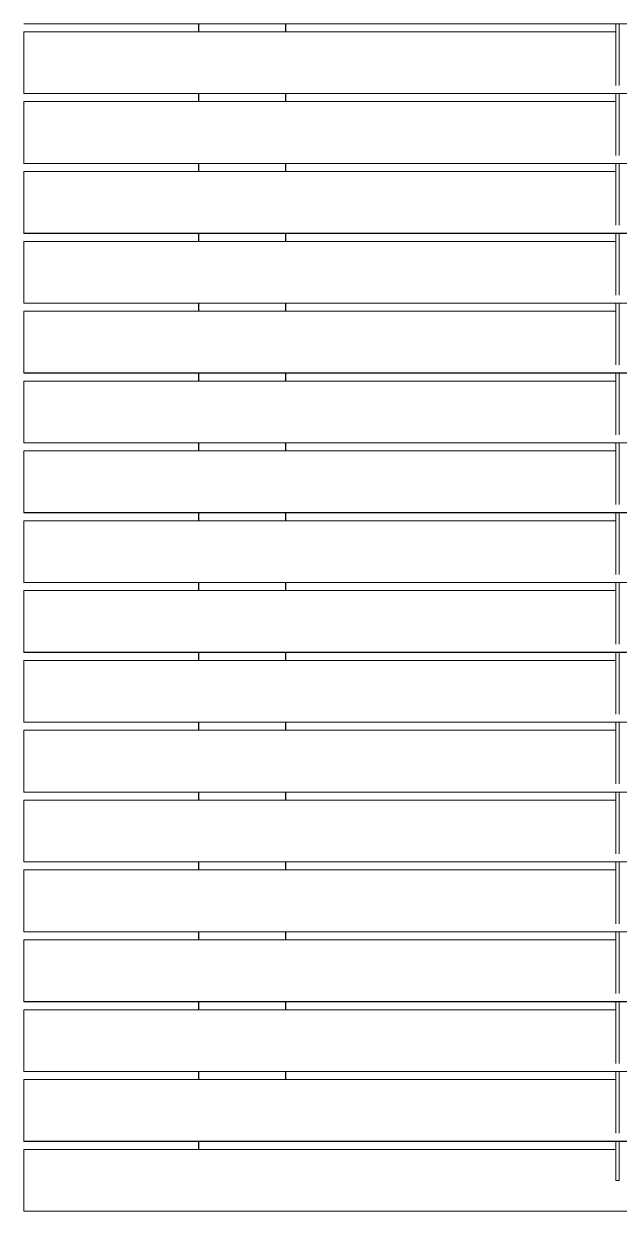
# Model space of a CAD drawing. Header units: millimetres. Extents: x 14397 to 67587, y -11631 to -8348.
# Drawn here: x 64094 to 64435, y -10806 to -10126 of the extents above; entities that cross this region are included whole.
import ezdxf

# ---------------------------------------------------------------- set-up
doc = ezdxf.new("R2010")
doc.units = ezdxf.units.MM
doc.header["$MEASUREMENT"] = 0
doc.linetypes.add('Wipeout_Contour', pattern=[1000, 0, -1000])
doc.layers.add('NewA-Ee_25_10-M_WallsExternal', color=7, linetype='Continuous')
doc.layers.add('NewA-Ee_40_20-M_GeneralFFAndEInternalFixed', color=7, linetype='Continuous')

# ---------------------------------------------------------------- blocks, each defined once
blk = doc.blocks.new('Section Elem_107_11', base_point=(55434.36, -115430.84))
at = {"color": 254, "linetype": 'Wipeout_Contour', "lineweight": 0, "ltscale": 260052.266839}
blk.add_wipeout([(64244.36, -10125.54), (64194.36, -10125.54), (64194.36, -10130.12), (64244.36, -10130.12)], dxfattribs=at).dxf.layer = 'NewA-Ee_25_10-M_WallsExternal'
at = {"color": 254, "linetype": 'Wipeout_Contour', "lineweight": 0, "ltscale": 260077.239897}
blk.add_wipeout([(64194.36, -10170.12), (64244.36, -10170.12), (64244.36, -10165.54), (64194.36, -10165.54)], dxfattribs=at).dxf.layer = 'NewA-Ee_25_10-M_WallsExternal'
at = {"color": 254, "linetype": 'Wipeout_Contour', "lineweight": 0, "ltscale": 260102.308987}
blk.add_wipeout([(64194.36, -10205.54), (64194.36, -10210.12), (64244.36, -10210.12), (64244.36, -10205.54)], dxfattribs=at).dxf.layer = 'NewA-Ee_25_10-M_WallsExternal'
at = {"color": 254, "linetype": 'Wipeout_Contour', "lineweight": 0, "ltscale": 260127.474027}
blk.add_wipeout([(64194.36, -10245.54), (64194.36, -10250.12), (64244.36, -10250.12), (64244.36, -10245.54)], dxfattribs=at).dxf.layer = 'NewA-Ee_25_10-M_WallsExternal'
at = {"color": 254, "linetype": 'Wipeout_Contour', "lineweight": 0, "ltscale": 260152.735084}
blk.add_wipeout([(64194.36, -10290.12), (64244.36, -10290.12), (64244.36, -10285.54), (64194.36, -10285.54)], dxfattribs=at).dxf.layer = 'NewA-Ee_25_10-M_WallsExternal'
at = {"color": 254, "linetype": 'Wipeout_Contour', "lineweight": 0, "ltscale": 260178.092075}
blk.add_wipeout([(64194.36, -10330.12), (64244.36, -10330.12), (64244.36, -10325.54), (64194.36, -10325.54)], dxfattribs=at).dxf.layer = 'NewA-Ee_25_10-M_WallsExternal'
at = {"color": 254, "linetype": 'Wipeout_Contour', "lineweight": 0, "ltscale": 260203.544987}
blk.add_wipeout([(64194.36, -10365.54), (64194.36, -10370.12), (64244.36, -10370.12), (64244.36, -10365.54)], dxfattribs=at).dxf.layer = 'NewA-Ee_25_10-M_WallsExternal'
at = {"color": 254, "linetype": 'Wipeout_Contour', "lineweight": 0, "ltscale": 260229.093778}
blk.add_wipeout([(64194.36, -10405.54), (64194.36, -10410.12), (64244.36, -10410.12), (64244.36, -10405.54)], dxfattribs=at).dxf.layer = 'NewA-Ee_25_10-M_WallsExternal'
at = {"color": 254, "linetype": 'Wipeout_Contour', "lineweight": 0, "ltscale": 260254.738432}
blk.add_wipeout([(64194.36, -10450.12), (64244.36, -10450.12), (64244.36, -10445.54), (64194.36, -10445.54)], dxfattribs=at).dxf.layer = 'NewA-Ee_25_10-M_WallsExternal'
at = {"color": 254, "linetype": 'Wipeout_Contour', "lineweight": 0, "ltscale": 260280.478908}
blk.add_wipeout([(64194.36, -10490.12), (64244.36, -10490.12), (64244.36, -10485.54), (64194.36, -10485.54)], dxfattribs=at).dxf.layer = 'NewA-Ee_25_10-M_WallsExternal'
at = {"color": 254, "linetype": 'Wipeout_Contour', "lineweight": 0, "ltscale": 260306.315192}
blk.add_wipeout([(64194.36, -10530.12), (64244.36, -10530.12), (64244.36, -10525.54), (64194.36, -10525.54)], dxfattribs=at).dxf.layer = 'NewA-Ee_25_10-M_WallsExternal'
at = {"color": 254, "linetype": 'Wipeout_Contour', "lineweight": 0, "ltscale": 260332.24724}
blk.add_wipeout([(64194.36, -10570.12), (64244.36, -10570.12), (64244.36, -10565.54), (64194.36, -10565.54)], dxfattribs=at).dxf.layer = 'NewA-Ee_25_10-M_WallsExternal'
at = {"color": 254, "linetype": 'Wipeout_Contour', "lineweight": 0, "ltscale": 260358.275038}
blk.add_wipeout([(64194.36, -10605.54), (64194.36, -10610.12), (64244.36, -10610.12), (64244.36, -10605.54)], dxfattribs=at).dxf.layer = 'NewA-Ee_25_10-M_WallsExternal'
at = {"color": 254, "linetype": 'Wipeout_Contour', "lineweight": 0, "ltscale": 260384.398545}
blk.add_wipeout([(64194.36, -10650.12), (64244.36, -10650.12), (64244.36, -10645.54), (64194.36, -10645.54)], dxfattribs=at).dxf.layer = 'NewA-Ee_25_10-M_WallsExternal'
at = {"color": 254, "linetype": 'Wipeout_Contour', "lineweight": 0, "ltscale": 260410.617743}
blk.add_wipeout([(64194.36, -10685.54), (64194.36, -10690.12), (64244.36, -10690.12), (64244.36, -10685.54)], dxfattribs=at).dxf.layer = 'NewA-Ee_25_10-M_WallsExternal'
at = {"color": 254, "linetype": 'Wipeout_Contour', "lineweight": 0, "ltscale": 260436.932592}
blk.add_wipeout([(64194.36, -10730.12), (64244.36, -10730.12), (64244.36, -10725.54), (64194.36, -10725.54)], dxfattribs=at).dxf.layer = 'NewA-Ee_25_10-M_WallsExternal'
at = {"color": 254, "linetype": 'Wipeout_Contour', "lineweight": 0, "ltscale": 260836.158342}
blk.add_wipeout([(64194.36, -10765.54), (64194.36, -10770.12), (64433.36, -10770.12), (64433.36, -10765.54)], dxfattribs=at).dxf.layer = 'NewA-Ee_25_10-M_WallsExternal'
at = {"layer": 'NewA-Ee_25_10-M_WallsExternal', "linetype": 'Continuous'}
for p, q in [((64194.36, -10125.54), (64194.36, -10130.12)), ((64194.36, -10165.54), (64194.36, -10170.12)), ((64194.36, -10205.54), (64194.36, -10210.12)), ((64194.36, -10245.54), (64194.36, -10250.12)), ((64194.36, -10285.54), (64194.36, -10290.12)), ((64194.36, -10325.54), (64194.36, -10330.12)), ((64194.36, -10365.54), (64194.36, -10370.12)), ((64194.36, -10405.54), (64194.36, -10410.12)), ((64194.36, -10445.54), (64194.36, -10450.12)), ((64194.36, -10485.54), (64194.36, -10490.12)), ((64194.36, -10525.54), (64194.36, -10530.12)), ((64194.36, -10565.54), (64194.36, -10570.12)), ((64194.36, -10605.54), (64194.36, -10610.12)), ((64194.36, -10645.54), (64194.36, -10650.12)), ((64194.36, -10685.54), (64194.36, -10690.12)), ((64194.36, -10725.54), (64194.36, -10730.12)), ((64194.36, -10765.54), (64194.36, -10770.12))]:
    blk.add_line(p, q, dxfattribs=at)
at = {"color": 254, "linetype": 'Wipeout_Contour', "lineweight": 0, "ltscale": 260524.44822}
blk.add_wipeout([(64244.36, -10130.12), (64433.36, -10130.12), (64433.36, -10125.54), (64244.36, -10125.54)], dxfattribs=at).dxf.layer = 'NewA-Ee_25_10-M_WallsExternal'
at = {"color": 254, "linetype": 'Wipeout_Contour', "lineweight": 0, "ltscale": 260549.376069}
blk.add_wipeout([(64244.36, -10170.12), (64433.36, -10170.12), (64433.36, -10165.54), (64244.36, -10165.54)], dxfattribs=at).dxf.layer = 'NewA-Ee_25_10-M_WallsExternal'
at = {"color": 254, "linetype": 'Wipeout_Contour', "lineweight": 0, "ltscale": 260574.399786}
blk.add_wipeout([(64433.36, -10205.54), (64244.36, -10205.54), (64244.36, -10210.12), (64433.36, -10210.12)], dxfattribs=at).dxf.layer = 'NewA-Ee_25_10-M_WallsExternal'
at = {"color": 254, "linetype": 'Wipeout_Contour', "lineweight": 0, "ltscale": 260599.519332}
blk.add_wipeout([(64244.36, -10245.54), (64244.36, -10250.12), (64433.36, -10250.12), (64433.36, -10245.54)], dxfattribs=at).dxf.layer = 'NewA-Ee_25_10-M_WallsExternal'
at = {"color": 254, "linetype": 'Wipeout_Contour', "lineweight": 0, "ltscale": 260624.734681}
blk.add_wipeout([(64244.36, -10285.54), (64244.36, -10290.12), (64433.36, -10290.12), (64433.36, -10285.54)], dxfattribs=at).dxf.layer = 'NewA-Ee_25_10-M_WallsExternal'
at = {"color": 254, "linetype": 'Wipeout_Contour', "lineweight": 0, "ltscale": 260650.045804}
blk.add_wipeout([(64244.36, -10325.54), (64244.36, -10330.12), (64433.36, -10330.12), (64433.36, -10325.54)], dxfattribs=at).dxf.layer = 'NewA-Ee_25_10-M_WallsExternal'
at = {"color": 254, "linetype": 'Wipeout_Contour', "lineweight": 0, "ltscale": 260675.452683}
blk.add_wipeout([(64244.36, -10365.54), (64244.36, -10370.12), (64433.36, -10370.12), (64433.36, -10365.54)], dxfattribs=at).dxf.layer = 'NewA-Ee_25_10-M_WallsExternal'
at = {"color": 254, "linetype": 'Wipeout_Contour', "lineweight": 0, "ltscale": 260700.955277}
blk.add_wipeout([(64244.36, -10405.54), (64244.36, -10410.12), (64433.36, -10410.12), (64433.36, -10405.54)], dxfattribs=at).dxf.layer = 'NewA-Ee_25_10-M_WallsExternal'
at = {"color": 254, "linetype": 'Wipeout_Contour', "lineweight": 0, "ltscale": 260726.553567}
blk.add_wipeout([(64244.36, -10445.54), (64244.36, -10450.12), (64433.36, -10450.12), (64433.36, -10445.54)], dxfattribs=at).dxf.layer = 'NewA-Ee_25_10-M_WallsExternal'
at = {"color": 254, "linetype": 'Wipeout_Contour', "lineweight": 0, "ltscale": 260752.247521}
blk.add_wipeout([(64433.36, -10485.54), (64244.36, -10485.54), (64244.36, -10490.12), (64433.36, -10490.12)], dxfattribs=at).dxf.layer = 'NewA-Ee_25_10-M_WallsExternal'
at = {"color": 254, "linetype": 'Wipeout_Contour', "lineweight": 0, "ltscale": 260778.03711}
blk.add_wipeout([(64433.36, -10525.54), (64244.36, -10525.54), (64244.36, -10530.12), (64433.36, -10530.12)], dxfattribs=at).dxf.layer = 'NewA-Ee_25_10-M_WallsExternal'
at = {"color": 254, "linetype": 'Wipeout_Contour', "lineweight": 0, "ltscale": 260803.92231}
blk.add_wipeout([(64244.36, -10570.12), (64433.36, -10570.12), (64433.36, -10565.54), (64244.36, -10565.54)], dxfattribs=at).dxf.layer = 'NewA-Ee_25_10-M_WallsExternal'
at = {"color": 254, "linetype": 'Wipeout_Contour', "lineweight": 0, "ltscale": 260829.903089}
blk.add_wipeout([(64244.36, -10605.54), (64244.36, -10610.12), (64433.36, -10610.12), (64433.36, -10605.54)], dxfattribs=at).dxf.layer = 'NewA-Ee_25_10-M_WallsExternal'
at = {"color": 254, "linetype": 'Wipeout_Contour', "lineweight": 0, "ltscale": 260855.979417}
blk.add_wipeout([(64244.36, -10645.54), (64244.36, -10650.12), (64433.36, -10650.12), (64433.36, -10645.54)], dxfattribs=at).dxf.layer = 'NewA-Ee_25_10-M_WallsExternal'
at = {"color": 254, "linetype": 'Wipeout_Contour', "lineweight": 0, "ltscale": 260882.151265}
blk.add_wipeout([(64244.36, -10685.54), (64244.36, -10690.12), (64433.36, -10690.12), (64433.36, -10685.54)], dxfattribs=at).dxf.layer = 'NewA-Ee_25_10-M_WallsExternal'
at = {"color": 254, "linetype": 'Wipeout_Contour', "lineweight": 0, "ltscale": 260908.418614}
blk.add_wipeout([(64244.36, -10725.54), (64244.36, -10730.12), (64433.36, -10730.12), (64433.36, -10725.54)], dxfattribs=at).dxf.layer = 'NewA-Ee_25_10-M_WallsExternal'
at = {"color": 254, "linetype": 'Wipeout_Contour', "lineweight": 0, "ltscale": 263324.066552}
blk.add_wipeout([(65453.36, -10765.54), (64435.36, -10765.54), (64435.36, -10770.12), (65453.36, -10770.12)], dxfattribs=at).dxf.layer = 'NewA-Ee_25_10-M_WallsExternal'
at = {"layer": 'NewA-Ee_25_10-M_WallsExternal', "linetype": 'Continuous'}
for p, q in [((64244.36, -10130.12), (64244.36, -10125.54)), ((64244.36, -10170.12), (64244.36, -10165.54)), ((64244.36, -10210.12), (64244.36, -10205.54)), ((64244.36, -10250.12), (64244.36, -10245.54)), ((64244.36, -10290.12), (64244.36, -10285.54)), ((64244.36, -10330.12), (64244.36, -10325.54)), ((64244.36, -10370.12), (64244.36, -10365.54)), ((64244.36, -10410.12), (64244.36, -10405.54)), ((64244.36, -10450.12), (64244.36, -10445.54)), ((64244.36, -10490.12), (64244.36, -10485.54)), ((64244.36, -10530.12), (64244.36, -10525.54)), ((64244.36, -10570.12), (64244.36, -10565.54)), ((64244.36, -10610.12), (64244.36, -10605.54)), ((64244.36, -10650.12), (64244.36, -10645.54)), ((64244.36, -10690.12), (64244.36, -10685.54)), ((64244.36, -10730.12), (64244.36, -10725.54))]:
    blk.add_line(p, q, dxfattribs=at)
blk = doc.blocks.new('Section Elem_111_11', base_point=(55434.36, -115430.84))
at = {"color": 254, "linetype": 'Wipeout_Contour', "lineweight": 0, "ltscale": 260914.461381}
blk.add_wipeout([(64434.86, -10125.54), (64434.86, -10161.73), (64435.36, -10160.87), (64435.36, -10125.54)], dxfattribs=at).dxf.layer = 'NewA-Ee_40_20-M_GeneralFFAndEInternalFixed'
at = {"color": 254, "linetype": 'Wipeout_Contour', "lineweight": 0, "ltscale": 260939.390143}
blk.add_wipeout([(64434.86, -10165.54), (64434.86, -10201.73), (64435.36, -10200.87), (64435.36, -10165.54)], dxfattribs=at).dxf.layer = 'NewA-Ee_40_20-M_GeneralFFAndEInternalFixed'
at = {"color": 254, "linetype": 'Wipeout_Contour', "lineweight": 0, "ltscale": 260964.41463}
blk.add_wipeout([(64434.86, -10205.54), (64434.86, -10241.73), (64435.36, -10240.87), (64435.36, -10205.54)], dxfattribs=at).dxf.layer = 'NewA-Ee_40_20-M_GeneralFFAndEInternalFixed'
at = {"color": 254, "linetype": 'Wipeout_Contour', "lineweight": 0, "ltscale": 260989.534801}
blk.add_wipeout([(64434.86, -10245.54), (64434.86, -10281.73), (64435.36, -10280.87), (64435.36, -10245.54)], dxfattribs=at).dxf.layer = 'NewA-Ee_40_20-M_GeneralFFAndEInternalFixed'
at = {"color": 254, "linetype": 'Wipeout_Contour', "lineweight": 0, "ltscale": 261014.750631}
blk.add_wipeout([(64434.86, -10285.54), (64434.86, -10321.73), (64435.36, -10320.87), (64435.36, -10285.54)], dxfattribs=at).dxf.layer = 'NewA-Ee_40_20-M_GeneralFFAndEInternalFixed'
at = {"color": 254, "linetype": 'Wipeout_Contour', "lineweight": 0, "ltscale": 261040.062097}
blk.add_wipeout([(64435.36, -10325.54), (64434.86, -10325.54), (64434.86, -10361.73), (64435.36, -10360.87)], dxfattribs=at).dxf.layer = 'NewA-Ee_40_20-M_GeneralFFAndEInternalFixed'
at = {"color": 254, "linetype": 'Wipeout_Contour', "lineweight": 0, "ltscale": 261065.469165}
blk.add_wipeout([(64434.86, -10365.54), (64434.86, -10401.73), (64435.36, -10400.87), (64435.36, -10365.54)], dxfattribs=at).dxf.layer = 'NewA-Ee_40_20-M_GeneralFFAndEInternalFixed'
at = {"color": 254, "linetype": 'Wipeout_Contour', "lineweight": 0, "ltscale": 261090.971811}
blk.add_wipeout([(64434.86, -10405.54), (64434.86, -10441.73), (64435.36, -10440.87), (64435.36, -10405.54)], dxfattribs=at).dxf.layer = 'NewA-Ee_40_20-M_GeneralFFAndEInternalFixed'
at = {"color": 254, "linetype": 'Wipeout_Contour', "lineweight": 0, "ltscale": 261116.570007}
blk.add_wipeout([(64434.86, -10445.54), (64434.86, -10481.73), (64435.36, -10480.87), (64435.36, -10445.54)], dxfattribs=at).dxf.layer = 'NewA-Ee_40_20-M_GeneralFFAndEInternalFixed'
at = {"color": 254, "linetype": 'Wipeout_Contour', "lineweight": 0, "ltscale": 261142.263735}
blk.add_wipeout([(64434.86, -10485.54), (64434.86, -10521.73), (64435.36, -10520.87), (64435.36, -10485.54)], dxfattribs=at).dxf.layer = 'NewA-Ee_40_20-M_GeneralFFAndEInternalFixed'
at = {"color": 254, "linetype": 'Wipeout_Contour', "lineweight": 0, "ltscale": 261168.052946}
blk.add_wipeout([(64434.86, -10525.54), (64434.86, -10561.73), (64435.36, -10560.87), (64435.36, -10525.54)], dxfattribs=at).dxf.layer = 'NewA-Ee_40_20-M_GeneralFFAndEInternalFixed'
at = {"color": 254, "linetype": 'Wipeout_Contour', "lineweight": 0, "ltscale": 261193.937625}
blk.add_wipeout([(64434.86, -10565.54), (64434.86, -10601.73), (64435.36, -10600.87), (64435.36, -10565.54)], dxfattribs=at).dxf.layer = 'NewA-Ee_40_20-M_GeneralFFAndEInternalFixed'
at = {"color": 254, "linetype": 'Wipeout_Contour', "lineweight": 0, "ltscale": 261219.917738}
blk.add_wipeout([(64434.86, -10605.54), (64434.86, -10641.73), (64435.36, -10640.87), (64435.36, -10605.54)], dxfattribs=at).dxf.layer = 'NewA-Ee_40_20-M_GeneralFFAndEInternalFixed'
at = {"color": 254, "linetype": 'Wipeout_Contour', "lineweight": 0, "ltscale": 261245.993259}
blk.add_wipeout([(64434.86, -10681.73), (64435.36, -10680.87), (64435.36, -10645.54), (64434.86, -10645.54)], dxfattribs=at).dxf.layer = 'NewA-Ee_40_20-M_GeneralFFAndEInternalFixed'
at = {"color": 254, "linetype": 'Wipeout_Contour', "lineweight": 0, "ltscale": 261272.16416}
blk.add_wipeout([(64434.86, -10721.73), (64435.36, -10720.87), (64435.36, -10685.54), (64434.86, -10685.54)], dxfattribs=at).dxf.layer = 'NewA-Ee_40_20-M_GeneralFFAndEInternalFixed'
at = {"color": 254, "linetype": 'Wipeout_Contour', "lineweight": 0, "ltscale": 261298.430423}
blk.add_wipeout([(64434.86, -10725.54), (64434.86, -10761.73), (64435.36, -10760.87), (64435.36, -10725.54)], dxfattribs=at).dxf.layer = 'NewA-Ee_40_20-M_GeneralFFAndEInternalFixed'
at = {"color": 254, "linetype": 'Wipeout_Contour', "lineweight": 0, "ltscale": 261320.356764}
blk.add_wipeout([(64434.86, -10787.87), (64435.36, -10787.87), (64435.36, -10765.54), (64434.86, -10765.54)], dxfattribs=at).dxf.layer = 'NewA-Ee_40_20-M_GeneralFFAndEInternalFixed'
at = {"color": 254, "linetype": 'Wipeout_Contour', "lineweight": 0, "ltscale": 260908.53437}
blk.add_wipeout([(64433.36, -10160.87), (64433.86, -10161.73), (64433.86, -10125.54), (64433.36, -10125.54)], dxfattribs=at).dxf.layer = 'NewA-Ee_40_20-M_GeneralFFAndEInternalFixed'
at = {"color": 254, "linetype": 'Wipeout_Contour', "lineweight": 0, "ltscale": 260933.463699}
blk.add_wipeout([(64433.36, -10165.54), (64433.36, -10200.87), (64433.86, -10201.73), (64433.86, -10165.54)], dxfattribs=at).dxf.layer = 'NewA-Ee_40_20-M_GeneralFFAndEInternalFixed'
at = {"color": 254, "linetype": 'Wipeout_Contour', "lineweight": 0, "ltscale": 260958.488753}
blk.add_wipeout([(64433.36, -10240.87), (64433.86, -10241.73), (64433.86, -10205.54), (64433.36, -10205.54)], dxfattribs=at).dxf.layer = 'NewA-Ee_40_20-M_GeneralFFAndEInternalFixed'
at = {"color": 254, "linetype": 'Wipeout_Contour', "lineweight": 0, "ltscale": 260983.609495}
blk.add_wipeout([(64433.36, -10245.54), (64433.36, -10280.87), (64433.86, -10281.73), (64433.86, -10245.54)], dxfattribs=at).dxf.layer = 'NewA-Ee_40_20-M_GeneralFFAndEInternalFixed'
at = {"color": 254, "linetype": 'Wipeout_Contour', "lineweight": 0, "ltscale": 261008.825897}
blk.add_wipeout([(64433.36, -10285.54), (64433.36, -10320.87), (64433.86, -10321.73), (64433.86, -10285.54)], dxfattribs=at).dxf.layer = 'NewA-Ee_40_20-M_GeneralFFAndEInternalFixed'
at = {"color": 254, "linetype": 'Wipeout_Contour', "lineweight": 0, "ltscale": 261034.137938}
blk.add_wipeout([(64433.36, -10325.54), (64433.36, -10360.87), (64433.86, -10361.73), (64433.86, -10325.54)], dxfattribs=at).dxf.layer = 'NewA-Ee_40_20-M_GeneralFFAndEInternalFixed'
at = {"color": 254, "linetype": 'Wipeout_Contour', "lineweight": 0, "ltscale": 261059.545582}
blk.add_wipeout([(64433.36, -10365.54), (64433.36, -10400.87), (64433.86, -10401.73), (64433.86, -10365.54)], dxfattribs=at).dxf.layer = 'NewA-Ee_40_20-M_GeneralFFAndEInternalFixed'
at = {"color": 254, "linetype": 'Wipeout_Contour', "lineweight": 0, "ltscale": 261085.048807}
blk.add_wipeout([(64433.36, -10405.54), (64433.36, -10440.87), (64433.86, -10441.73), (64433.86, -10405.54)], dxfattribs=at).dxf.layer = 'NewA-Ee_40_20-M_GeneralFFAndEInternalFixed'
at = {"color": 254, "linetype": 'Wipeout_Contour', "lineweight": 0, "ltscale": 261110.647584}
blk.add_wipeout([(64433.36, -10445.54), (64433.36, -10480.87), (64433.86, -10481.73), (64433.86, -10445.54)], dxfattribs=at).dxf.layer = 'NewA-Ee_40_20-M_GeneralFFAndEInternalFixed'
at = {"color": 254, "linetype": 'Wipeout_Contour', "lineweight": 0, "ltscale": 261136.341895}
blk.add_wipeout([(64433.36, -10485.54), (64433.36, -10520.87), (64433.86, -10521.73), (64433.86, -10485.54)], dxfattribs=at).dxf.layer = 'NewA-Ee_40_20-M_GeneralFFAndEInternalFixed'
at = {"color": 254, "linetype": 'Wipeout_Contour', "lineweight": 0, "ltscale": 261162.13169}
blk.add_wipeout([(64433.36, -10525.54), (64433.36, -10560.87), (64433.86, -10561.73), (64433.86, -10525.54)], dxfattribs=at).dxf.layer = 'NewA-Ee_40_20-M_GeneralFFAndEInternalFixed'
at = {"color": 254, "linetype": 'Wipeout_Contour', "lineweight": 0, "ltscale": 261188.016956}
blk.add_wipeout([(64433.36, -10565.54), (64433.36, -10600.87), (64433.86, -10601.73), (64433.86, -10565.54)], dxfattribs=at).dxf.layer = 'NewA-Ee_40_20-M_GeneralFFAndEInternalFixed'
at = {"color": 254, "linetype": 'Wipeout_Contour', "lineweight": 0, "ltscale": 261213.997658}
blk.add_wipeout([(64433.36, -10605.54), (64433.36, -10640.87), (64433.86, -10641.73), (64433.86, -10605.54)], dxfattribs=at).dxf.layer = 'NewA-Ee_40_20-M_GeneralFFAndEInternalFixed'
at = {"color": 254, "linetype": 'Wipeout_Contour', "lineweight": 0, "ltscale": 261240.07377}
blk.add_wipeout([(64433.36, -10645.54), (64433.36, -10680.87), (64433.86, -10681.73), (64433.86, -10645.54)], dxfattribs=at).dxf.layer = 'NewA-Ee_40_20-M_GeneralFFAndEInternalFixed'
at = {"color": 254, "linetype": 'Wipeout_Contour', "lineweight": 0, "ltscale": 261266.245264}
blk.add_wipeout([(64433.36, -10685.54), (64433.36, -10720.87), (64433.86, -10721.73), (64433.86, -10685.54)], dxfattribs=at).dxf.layer = 'NewA-Ee_40_20-M_GeneralFFAndEInternalFixed'
at = {"color": 254, "linetype": 'Wipeout_Contour', "lineweight": 0, "ltscale": 261292.512122}
blk.add_wipeout([(64433.36, -10725.54), (64433.36, -10760.87), (64433.86, -10761.73), (64433.86, -10725.54)], dxfattribs=at).dxf.layer = 'NewA-Ee_40_20-M_GeneralFFAndEInternalFixed'
at = {"color": 254, "linetype": 'Wipeout_Contour', "lineweight": 0, "ltscale": 261314.43896}
blk.add_wipeout([(64433.36, -10787.87), (64433.86, -10787.87), (64433.86, -10765.54), (64433.36, -10765.54)], dxfattribs=at).dxf.layer = 'NewA-Ee_40_20-M_GeneralFFAndEInternalFixed'
at = {"color": 254, "linetype": 'Wipeout_Contour', "lineweight": 0, "ltscale": 260911.636532}
blk.add_wipeout([(64433.86, -10125.54), (64433.86, -10161.73), (64434.86, -10161.73), (64434.86, -10125.54)], dxfattribs=at).dxf.layer = 'NewA-Ee_40_20-M_GeneralFFAndEInternalFixed'
at = {"color": 254, "linetype": 'Wipeout_Contour', "lineweight": 0, "ltscale": 260936.56611}
blk.add_wipeout([(64433.86, -10201.73), (64434.86, -10201.73), (64434.86, -10165.54), (64433.86, -10165.54)], dxfattribs=at).dxf.layer = 'NewA-Ee_40_20-M_GeneralFFAndEInternalFixed'
at = {"color": 254, "linetype": 'Wipeout_Contour', "lineweight": 0, "ltscale": 260961.591413}
blk.add_wipeout([(64433.86, -10205.54), (64433.86, -10241.73), (64434.86, -10241.73), (64434.86, -10205.54)], dxfattribs=at).dxf.layer = 'NewA-Ee_40_20-M_GeneralFFAndEInternalFixed'
at = {"color": 254, "linetype": 'Wipeout_Contour', "lineweight": 0, "ltscale": 260986.712398}
blk.add_wipeout([(64433.86, -10245.54), (64433.86, -10281.73), (64434.86, -10281.73), (64434.86, -10245.54)], dxfattribs=at).dxf.layer = 'NewA-Ee_40_20-M_GeneralFFAndEInternalFixed'
at = {"color": 254, "linetype": 'Wipeout_Contour', "lineweight": 0, "ltscale": 261011.929046}
blk.add_wipeout([(64433.86, -10285.54), (64433.86, -10321.73), (64434.86, -10321.73), (64434.86, -10285.54)], dxfattribs=at).dxf.layer = 'NewA-Ee_40_20-M_GeneralFFAndEInternalFixed'
at = {"color": 254, "linetype": 'Wipeout_Contour', "lineweight": 0, "ltscale": 261037.241334}
blk.add_wipeout([(64433.86, -10325.54), (64433.86, -10361.73), (64434.86, -10361.73), (64434.86, -10325.54)], dxfattribs=at).dxf.layer = 'NewA-Ee_40_20-M_GeneralFFAndEInternalFixed'
at = {"color": 254, "linetype": 'Wipeout_Contour', "lineweight": 0, "ltscale": 261062.649223}
blk.add_wipeout([(64433.86, -10365.54), (64433.86, -10401.73), (64434.86, -10401.73), (64434.86, -10365.54)], dxfattribs=at).dxf.layer = 'NewA-Ee_40_20-M_GeneralFFAndEInternalFixed'
at = {"color": 254, "linetype": 'Wipeout_Contour', "lineweight": 0, "ltscale": 261088.15269}
blk.add_wipeout([(64433.86, -10405.54), (64433.86, -10441.73), (64434.86, -10441.73), (64434.86, -10405.54)], dxfattribs=at).dxf.layer = 'NewA-Ee_40_20-M_GeneralFFAndEInternalFixed'
at = {"color": 254, "linetype": 'Wipeout_Contour', "lineweight": 0, "ltscale": 261113.751707}
blk.add_wipeout([(64433.86, -10445.54), (64433.86, -10481.73), (64434.86, -10481.73), (64434.86, -10445.54)], dxfattribs=at).dxf.layer = 'NewA-Ee_40_20-M_GeneralFFAndEInternalFixed'
at = {"color": 254, "linetype": 'Wipeout_Contour', "lineweight": 0, "ltscale": 261139.446254}
blk.add_wipeout([(64433.86, -10485.54), (64433.86, -10521.73), (64434.86, -10521.73), (64434.86, -10485.54)], dxfattribs=at).dxf.layer = 'NewA-Ee_40_20-M_GeneralFFAndEInternalFixed'
at = {"color": 254, "linetype": 'Wipeout_Contour', "lineweight": 0, "ltscale": 261165.236288}
blk.add_wipeout([(64433.86, -10525.54), (64433.86, -10561.73), (64434.86, -10561.73), (64434.86, -10525.54)], dxfattribs=at).dxf.layer = 'NewA-Ee_40_20-M_GeneralFFAndEInternalFixed'
at = {"color": 254, "linetype": 'Wipeout_Contour', "lineweight": 0, "ltscale": 261191.121796}
blk.add_wipeout([(64433.86, -10565.54), (64433.86, -10601.73), (64434.86, -10601.73), (64434.86, -10565.54)], dxfattribs=at).dxf.layer = 'NewA-Ee_40_20-M_GeneralFFAndEInternalFixed'
at = {"color": 254, "linetype": 'Wipeout_Contour', "lineweight": 0, "ltscale": 261217.102734}
blk.add_wipeout([(64433.86, -10605.54), (64433.86, -10641.73), (64434.86, -10641.73), (64434.86, -10605.54)], dxfattribs=at).dxf.layer = 'NewA-Ee_40_20-M_GeneralFFAndEInternalFixed'
at = {"color": 254, "linetype": 'Wipeout_Contour', "lineweight": 0, "ltscale": 261243.179081}
blk.add_wipeout([(64433.86, -10645.54), (64433.86, -10681.73), (64434.86, -10681.73), (64434.86, -10645.54)], dxfattribs=at).dxf.layer = 'NewA-Ee_40_20-M_GeneralFFAndEInternalFixed'
at = {"color": 254, "linetype": 'Wipeout_Contour', "lineweight": 0, "ltscale": 261269.350808}
blk.add_wipeout([(64433.86, -10685.54), (64433.86, -10721.73), (64434.86, -10721.73), (64434.86, -10685.54)], dxfattribs=at).dxf.layer = 'NewA-Ee_40_20-M_GeneralFFAndEInternalFixed'
at = {"color": 254, "linetype": 'Wipeout_Contour', "lineweight": 0, "ltscale": 261295.617895}
blk.add_wipeout([(64433.86, -10725.54), (64433.86, -10761.73), (64434.86, -10761.73), (64434.86, -10725.54)], dxfattribs=at).dxf.layer = 'NewA-Ee_40_20-M_GeneralFFAndEInternalFixed'
at = {"color": 254, "linetype": 'Wipeout_Contour', "lineweight": 0, "ltscale": 261317.397889}
blk.add_wipeout([(64433.86, -10765.54), (64433.86, -10787.87), (64434.86, -10787.87), (64434.86, -10765.54)], dxfattribs=at).dxf.layer = 'NewA-Ee_40_20-M_GeneralFFAndEInternalFixed'
at = {"color": 254, "linetype": 'Wipeout_Contour', "lineweight": 0, "ltscale": 262916.344171}
blk.add_wipeout([(64094.36, -10125.54), (65794.36, -10125.54), (65794.36, -10125.47), (64094.36, -10125.47)], dxfattribs=at).dxf.layer = 'NewA-Ee_40_20-M_GeneralFFAndEInternalFixed'
at = {"color": 254, "linetype": 'Wipeout_Contour', "lineweight": 0, "ltscale": 1051725.313881881}
blk.add_wipeout([(64433.36, -10130.12), (64094.36, -10130.12), (64094.36, -10165.47), (65794.36, -10165.47), (65794.36, -10130.12), (65455.36, -10130.12), (65455.36, -10160.87), (65454.86, -10161.73), (65453.86, -10161.73), (65453.36, -10160.87), (65453.36, -10130.12), (64435.36, -10130.12), (64435.36, -10160.87), (64434.86, -10161.73), (64433.86, -10161.73), (64433.36, -10160.87)], dxfattribs=at).dxf.layer = 'NewA-Ee_40_20-M_GeneralFFAndEInternalFixed'
at = {"color": 254, "linetype": 'Wipeout_Contour', "lineweight": 0, "ltscale": 1051824.338532877}
blk.add_wipeout([(64094.36, -10205.47), (65794.36, -10205.47), (65794.36, -10170.12), (65455.36, -10170.12), (65455.36, -10200.87), (65454.86, -10201.73), (65453.86, -10201.73), (65453.36, -10200.87), (65453.36, -10170.12), (64435.36, -10170.12), (64435.36, -10200.87), (64434.86, -10201.73), (64433.86, -10201.73), (64433.36, -10200.87), (64433.36, -10170.12), (64094.36, -10170.12)], dxfattribs=at).dxf.layer = 'NewA-Ee_40_20-M_GeneralFFAndEInternalFixed'
at = {"color": 254, "linetype": 'Wipeout_Contour', "lineweight": 0, "ltscale": 1051923.743273737}
blk.add_wipeout([(64094.36, -10210.12), (64094.36, -10245.47), (65794.36, -10245.47), (65794.36, -10210.12), (65455.36, -10210.12), (65455.36, -10240.87), (65454.86, -10241.73), (65453.86, -10241.73), (65453.36, -10240.87), (65453.36, -10210.12), (64435.36, -10210.12), (64435.36, -10240.87), (64434.86, -10241.73), (64433.86, -10241.73), (64433.36, -10240.87), (64433.36, -10210.12)], dxfattribs=at).dxf.layer = 'NewA-Ee_40_20-M_GeneralFFAndEInternalFixed'
at = {"color": 254, "linetype": 'Wipeout_Contour', "lineweight": 0, "ltscale": 1052023.527996684}
blk.add_wipeout([(64094.36, -10250.12), (64094.36, -10285.47), (65794.36, -10285.47), (65794.36, -10250.12), (65455.36, -10250.12), (65455.36, -10280.87), (65454.86, -10281.73), (65453.86, -10281.73), (65453.36, -10280.87), (65453.36, -10250.12), (64435.36, -10250.12), (64435.36, -10280.87), (64434.86, -10281.73), (64433.86, -10281.73), (64433.36, -10280.87), (64433.36, -10250.12)], dxfattribs=at).dxf.layer = 'NewA-Ee_40_20-M_GeneralFFAndEInternalFixed'
at = {"color": 254, "linetype": 'Wipeout_Contour', "lineweight": 0, "ltscale": 1052123.692593568}
blk.add_wipeout([(64094.36, -10325.47), (65794.36, -10325.47), (65794.36, -10290.12), (65455.36, -10290.12), (65455.36, -10320.87), (65454.86, -10321.73), (65453.86, -10321.73), (65453.36, -10320.87), (65453.36, -10290.12), (64435.36, -10290.12), (64435.36, -10320.87), (64434.86, -10321.73), (64433.86, -10321.73), (64433.36, -10320.87), (64433.36, -10290.12), (64094.36, -10290.12)], dxfattribs=at).dxf.layer = 'NewA-Ee_40_20-M_GeneralFFAndEInternalFixed'
at = {"color": 254, "linetype": 'Wipeout_Contour', "lineweight": 0, "ltscale": 1052224.236955867}
blk.add_wipeout([(64433.36, -10330.12), (64094.36, -10330.12), (64094.36, -10365.47), (65794.36, -10365.47), (65794.36, -10330.12), (65455.36, -10330.12), (65455.36, -10360.87), (65454.86, -10361.73), (65453.86, -10361.73), (65453.36, -10360.87), (65453.36, -10330.12), (64435.36, -10330.12), (64435.36, -10360.87), (64434.86, -10361.73), (64433.86, -10361.73), (64433.36, -10360.87)], dxfattribs=at).dxf.layer = 'NewA-Ee_40_20-M_GeneralFFAndEInternalFixed'
at = {"color": 254, "linetype": 'Wipeout_Contour', "lineweight": 0, "ltscale": 1052325.160974693}
blk.add_wipeout([(64094.36, -10370.12), (64094.36, -10405.47), (65794.36, -10405.47), (65794.36, -10370.12), (65455.36, -10370.12), (65455.36, -10400.87), (65454.86, -10401.73), (65453.86, -10401.73), (65453.36, -10400.87), (65453.36, -10370.12), (64435.36, -10370.12), (64435.36, -10400.87), (64434.86, -10401.73), (64433.86, -10401.73), (64433.36, -10400.87), (64433.36, -10370.12)], dxfattribs=at).dxf.layer = 'NewA-Ee_40_20-M_GeneralFFAndEInternalFixed'
at = {"color": 254, "linetype": 'Wipeout_Contour', "lineweight": 0, "ltscale": 1052426.464540786}
blk.add_wipeout([(64094.36, -10410.12), (64094.36, -10445.47), (65794.36, -10445.47), (65794.36, -10410.12), (65455.36, -10410.12), (65455.36, -10440.87), (65454.86, -10441.73), (65453.86, -10441.73), (65453.36, -10440.87), (65453.36, -10410.12), (64435.36, -10410.12), (64435.36, -10440.87), (64434.86, -10441.73), (64433.86, -10441.73), (64433.36, -10440.87), (64433.36, -10410.12)], dxfattribs=at).dxf.layer = 'NewA-Ee_40_20-M_GeneralFFAndEInternalFixed'
at = {"color": 254, "linetype": 'Wipeout_Contour', "lineweight": 0, "ltscale": 1052528.147544518}
blk.add_wipeout([(64094.36, -10450.12), (64094.36, -10485.47), (65794.36, -10485.47), (65794.36, -10450.12), (65455.36, -10450.12), (65455.36, -10480.87), (65454.86, -10481.73), (65453.86, -10481.73), (65453.36, -10480.87), (65453.36, -10450.12), (64435.36, -10450.12), (64435.36, -10480.87), (64434.86, -10481.73), (64433.86, -10481.73), (64433.36, -10480.87), (64433.36, -10450.12)], dxfattribs=at).dxf.layer = 'NewA-Ee_40_20-M_GeneralFFAndEInternalFixed'
at = {"color": 254, "linetype": 'Wipeout_Contour', "lineweight": 0, "ltscale": 1052630.209875894}
blk.add_wipeout([(64094.36, -10490.12), (64094.36, -10525.47), (65794.36, -10525.47), (65794.36, -10490.12), (65455.36, -10490.12), (65455.36, -10520.87), (65454.86, -10521.73), (65453.86, -10521.73), (65453.36, -10520.87), (65453.36, -10490.12), (64435.36, -10490.12), (64435.36, -10520.87), (64434.86, -10521.73), (64433.86, -10521.73), (64433.36, -10520.87), (64433.36, -10490.12)], dxfattribs=at).dxf.layer = 'NewA-Ee_40_20-M_GeneralFFAndEInternalFixed'
at = {"color": 254, "linetype": 'Wipeout_Contour', "lineweight": 0, "ltscale": 1052732.651444039}
blk.add_wipeout([(64094.36, -10530.12), (64094.36, -10565.47), (65794.36, -10565.47), (65794.36, -10530.12), (65455.36, -10530.12), (65455.36, -10560.87), (65454.86, -10561.73), (65453.86, -10561.73), (65453.36, -10560.87), (65453.36, -10530.12), (64435.36, -10530.12), (64435.36, -10560.87), (64434.86, -10561.73), (64433.86, -10561.73), (64433.36, -10560.87), (64433.36, -10530.12)], dxfattribs=at).dxf.layer = 'NewA-Ee_40_20-M_GeneralFFAndEInternalFixed'
at = {"color": 254, "linetype": 'Wipeout_Contour', "lineweight": 0, "ltscale": 1052835.472076635}
blk.add_wipeout([(64433.36, -10570.12), (64094.36, -10570.12), (64094.36, -10605.47), (65794.36, -10605.47), (65794.36, -10570.12), (65455.36, -10570.12), (65455.36, -10600.87), (65454.86, -10601.73), (65453.86, -10601.73), (65453.36, -10600.87), (65453.36, -10570.12), (64435.36, -10570.12), (64435.36, -10600.87), (64434.86, -10601.73), (64433.86, -10601.73), (64433.36, -10600.87)], dxfattribs=at).dxf.layer = 'NewA-Ee_40_20-M_GeneralFFAndEInternalFixed'
at = {"color": 254, "linetype": 'Wipeout_Contour', "lineweight": 0, "ltscale": 1052938.671727279}
blk.add_wipeout([(64433.36, -10610.12), (64094.36, -10610.12), (64094.36, -10645.47), (65794.36, -10645.47), (65794.36, -10610.12), (65455.36, -10610.12), (65455.36, -10640.87), (65454.86, -10641.73), (65453.86, -10641.73), (65453.36, -10640.87), (65453.36, -10610.12), (64435.36, -10610.12), (64435.36, -10640.87), (64434.86, -10641.73), (64433.86, -10641.73), (64433.36, -10640.87)], dxfattribs=at).dxf.layer = 'NewA-Ee_40_20-M_GeneralFFAndEInternalFixed'
at = {"color": 254, "linetype": 'Wipeout_Contour', "lineweight": 0, "ltscale": 1053042.250261911}
blk.add_wipeout([(64433.36, -10650.12), (64094.36, -10650.12), (64094.36, -10685.47), (65794.36, -10685.47), (65794.36, -10650.12), (65455.36, -10650.12), (65455.36, -10680.87), (65454.86, -10681.73), (65453.86, -10681.73), (65453.36, -10680.87), (65453.36, -10650.12), (64435.36, -10650.12), (64435.36, -10680.87), (64434.86, -10681.73), (64433.86, -10681.73), (64433.36, -10680.87)], dxfattribs=at).dxf.layer = 'NewA-Ee_40_20-M_GeneralFFAndEInternalFixed'
at = {"color": 254, "linetype": 'Wipeout_Contour', "lineweight": 0, "ltscale": 1053146.207564494}
blk.add_wipeout([(64433.36, -10690.12), (64094.36, -10690.12), (64094.36, -10725.47), (65794.36, -10725.47), (65794.36, -10690.12), (65455.36, -10690.12), (65455.36, -10720.87), (65454.86, -10721.73), (65453.86, -10721.73), (65453.36, -10720.87), (65453.36, -10690.12), (64435.36, -10690.12), (64435.36, -10720.87), (64434.86, -10721.73), (64433.86, -10721.73), (64433.36, -10720.87)], dxfattribs=at).dxf.layer = 'NewA-Ee_40_20-M_GeneralFFAndEInternalFixed'
at = {"color": 254, "linetype": 'Wipeout_Contour', "lineweight": 0, "ltscale": 1053250.543531239}
blk.add_wipeout([(64433.36, -10730.12), (64094.36, -10730.12), (64094.36, -10765.47), (65794.36, -10765.47), (65794.36, -10730.12), (65455.36, -10730.12), (65455.36, -10760.87), (65454.86, -10761.73), (65453.86, -10761.73), (65453.36, -10760.87), (65453.36, -10730.12), (64435.36, -10730.12), (64435.36, -10760.87), (64434.86, -10761.73), (64433.86, -10761.73), (64433.36, -10760.87)], dxfattribs=at).dxf.layer = 'NewA-Ee_40_20-M_GeneralFFAndEInternalFixed'
at = {"color": 254, "linetype": 'Wipeout_Contour', "lineweight": 0, "ltscale": 789999.950743}
blk.add_wipeout([(64094.36, -10770.12), (64094.36, -10805.47), (65794.36, -10805.47), (65794.36, -10770.12), (65455.36, -10770.12), (65455.36, -10787.87), (65453.36, -10787.87), (65453.36, -10770.12), (64435.36, -10770.12), (64435.36, -10787.87), (64433.36, -10787.87), (64433.36, -10770.12)], dxfattribs=at).dxf.layer = 'NewA-Ee_40_20-M_GeneralFFAndEInternalFixed'
at = {"layer": 'NewA-Ee_40_20-M_GeneralFFAndEInternalFixed', "color": 1, "linetype": 'Continuous', "lineweight": 18}
for p, q in [((64094.36, -10125.54), (64094.36, -10125.47)), ((64094.36, -10125.54), (65794.36, -10125.54)), ((64433.36, -10160.87), (64433.36, -10125.54)), ((64435.36, -10160.87), (64435.36, -10125.54)), ((64433.36, -10130.12), (64094.36, -10130.12)), ((64433.36, -10170.12), (64094.36, -10170.12)), ((64433.36, -10210.12), (64094.36, -10210.12)), ((64433.36, -10250.12), (64094.36, -10250.12)), ((64433.36, -10290.12), (64094.36, -10290.12)), ((64433.36, -10330.12), (64094.36, -10330.12)), ((64433.36, -10370.12), (64094.36, -10370.12)), ((64433.36, -10410.12), (64094.36, -10410.12)), ((64433.36, -10450.12), (64094.36, -10450.12)), ((64433.36, -10490.12), (64094.36, -10490.12)), ((64433.36, -10530.12), (64094.36, -10530.12)), ((64433.36, -10570.12), (64094.36, -10570.12)), ((64433.36, -10610.12), (64094.36, -10610.12)), ((64433.36, -10650.12), (64094.36, -10650.12)), ((64433.36, -10690.12), (64094.36, -10690.12)), ((64433.36, -10730.12), (64094.36, -10730.12)), ((64433.36, -10770.12), (64094.36, -10770.12)), ((64433.36, -10787.87), (64433.86, -10787.87)), ((64433.86, -10787.87), (64434.86, -10787.87)), ((64434.86, -10787.87), (64435.36, -10787.87))]:
    blk.add_line(p, q, dxfattribs=at)
at = {"color": 254, "linetype": 'Wipeout_Contour', "lineweight": 0, "ltscale": 262941.043604}
blk.add_wipeout([(64094.36, -10165.47), (64094.36, -10165.54), (65794.36, -10165.54), (65794.36, -10165.47)], dxfattribs=at).dxf.layer = 'NewA-Ee_40_20-M_GeneralFFAndEInternalFixed'
at = {"color": 254, "linetype": 'Wipeout_Contour', "lineweight": 0, "ltscale": 262965.838083}
blk.add_wipeout([(64094.36, -10205.47), (64094.36, -10205.54), (65794.36, -10205.54), (65794.36, -10205.47)], dxfattribs=at).dxf.layer = 'NewA-Ee_40_20-M_GeneralFFAndEInternalFixed'
at = {"color": 254, "linetype": 'Wipeout_Contour', "lineweight": 0, "ltscale": 262990.72758}
blk.add_wipeout([(64094.36, -10245.47), (64094.36, -10245.54), (65794.36, -10245.54), (65794.36, -10245.47)], dxfattribs=at).dxf.layer = 'NewA-Ee_40_20-M_GeneralFFAndEInternalFixed'
at = {"color": 254, "linetype": 'Wipeout_Contour', "lineweight": 0, "ltscale": 263015.712069}
blk.add_wipeout([(64094.36, -10285.54), (65794.36, -10285.54), (65794.36, -10285.47), (64094.36, -10285.47)], dxfattribs=at).dxf.layer = 'NewA-Ee_40_20-M_GeneralFFAndEInternalFixed'
at = {"color": 254, "linetype": 'Wipeout_Contour', "lineweight": 0, "ltscale": 263040.791522}
blk.add_wipeout([(64094.36, -10325.54), (65794.36, -10325.54), (65794.36, -10325.47), (64094.36, -10325.47)], dxfattribs=at).dxf.layer = 'NewA-Ee_40_20-M_GeneralFFAndEInternalFixed'
at = {"color": 254, "linetype": 'Wipeout_Contour', "lineweight": 0, "ltscale": 263065.965913}
blk.add_wipeout([(64094.36, -10365.47), (64094.36, -10365.54), (65794.36, -10365.54), (65794.36, -10365.47)], dxfattribs=at).dxf.layer = 'NewA-Ee_40_20-M_GeneralFFAndEInternalFixed'
at = {"color": 254, "linetype": 'Wipeout_Contour', "lineweight": 0, "ltscale": 263091.235213}
blk.add_wipeout([(64094.36, -10405.54), (65794.36, -10405.54), (65794.36, -10405.47), (64094.36, -10405.47)], dxfattribs=at).dxf.layer = 'NewA-Ee_40_20-M_GeneralFFAndEInternalFixed'
at = {"color": 254, "linetype": 'Wipeout_Contour', "lineweight": 0, "ltscale": 263116.599397}
blk.add_wipeout([(64094.36, -10445.47), (64094.36, -10445.54), (65794.36, -10445.54), (65794.36, -10445.47)], dxfattribs=at).dxf.layer = 'NewA-Ee_40_20-M_GeneralFFAndEInternalFixed'
at = {"color": 254, "linetype": 'Wipeout_Contour', "lineweight": 0, "ltscale": 263142.058435}
blk.add_wipeout([(64094.36, -10485.54), (65794.36, -10485.54), (65794.36, -10485.47), (64094.36, -10485.47)], dxfattribs=at).dxf.layer = 'NewA-Ee_40_20-M_GeneralFFAndEInternalFixed'
at = {"color": 254, "linetype": 'Wipeout_Contour', "lineweight": 0, "ltscale": 263167.612302}
blk.add_wipeout([(64094.36, -10525.54), (65794.36, -10525.54), (65794.36, -10525.47), (64094.36, -10525.47)], dxfattribs=at).dxf.layer = 'NewA-Ee_40_20-M_GeneralFFAndEInternalFixed'
at = {"color": 254, "linetype": 'Wipeout_Contour', "lineweight": 0, "ltscale": 263193.260968}
blk.add_wipeout([(64094.36, -10565.54), (65794.36, -10565.54), (65794.36, -10565.47), (64094.36, -10565.47)], dxfattribs=at).dxf.layer = 'NewA-Ee_40_20-M_GeneralFFAndEInternalFixed'
at = {"color": 254, "linetype": 'Wipeout_Contour', "lineweight": 0, "ltscale": 263219.004407}
blk.add_wipeout([(64094.36, -10605.47), (64094.36, -10605.54), (65794.36, -10605.54), (65794.36, -10605.47)], dxfattribs=at).dxf.layer = 'NewA-Ee_40_20-M_GeneralFFAndEInternalFixed'
at = {"color": 254, "linetype": 'Wipeout_Contour', "lineweight": 0, "ltscale": 263244.84259}
blk.add_wipeout([(64094.36, -10645.54), (65794.36, -10645.54), (65794.36, -10645.47), (64094.36, -10645.47)], dxfattribs=at).dxf.layer = 'NewA-Ee_40_20-M_GeneralFFAndEInternalFixed'
at = {"color": 254, "linetype": 'Wipeout_Contour', "lineweight": 0, "ltscale": 263270.77549}
blk.add_wipeout([(64094.36, -10685.47), (64094.36, -10685.54), (65794.36, -10685.54), (65794.36, -10685.47)], dxfattribs=at).dxf.layer = 'NewA-Ee_40_20-M_GeneralFFAndEInternalFixed'
at = {"color": 254, "linetype": 'Wipeout_Contour', "lineweight": 0, "ltscale": 263296.803079}
blk.add_wipeout([(64094.36, -10725.54), (65794.36, -10725.54), (65794.36, -10725.47), (64094.36, -10725.47)], dxfattribs=at).dxf.layer = 'NewA-Ee_40_20-M_GeneralFFAndEInternalFixed'
at = {"color": 254, "linetype": 'Wipeout_Contour', "lineweight": 0, "ltscale": 263322.925328}
blk.add_wipeout([(64094.36, -10765.54), (65794.36, -10765.54), (65794.36, -10765.47), (64094.36, -10765.47)], dxfattribs=at).dxf.layer = 'NewA-Ee_40_20-M_GeneralFFAndEInternalFixed'
at = {"color": 254, "linetype": 'Wipeout_Contour', "lineweight": 0, "ltscale": 263349.142209}
blk.add_wipeout([(64094.36, -10805.47), (64094.36, -10805.54), (65794.36, -10805.54), (65794.36, -10805.47)], dxfattribs=at).dxf.layer = 'NewA-Ee_40_20-M_GeneralFFAndEInternalFixed'
at = {"layer": 'NewA-Ee_40_20-M_GeneralFFAndEInternalFixed', "color": 1, "linetype": 'Continuous', "lineweight": 18}
for p, q in [((64094.36, -10130.12), (64094.36, -10165.47)), ((64094.36, -10165.47), (65794.36, -10165.47)), ((64094.36, -10165.54), (64094.36, -10165.47)), ((64094.36, -10165.54), (65794.36, -10165.54)), ((64433.36, -10200.87), (64433.36, -10165.54)), ((64435.36, -10200.87), (64435.36, -10165.54)), ((64094.36, -10170.12), (64094.36, -10205.47)), ((64094.36, -10205.47), (65794.36, -10205.47)), ((64094.36, -10205.54), (64094.36, -10205.47)), ((64094.36, -10205.54), (65794.36, -10205.54)), ((64433.36, -10240.87), (64433.36, -10205.54)), ((64435.36, -10240.87), (64435.36, -10205.54)), ((64094.36, -10210.12), (64094.36, -10245.47)), ((64094.36, -10245.47), (65794.36, -10245.47)), ((64094.36, -10245.54), (64094.36, -10245.47)), ((64094.36, -10245.54), (65794.36, -10245.54)), ((64433.36, -10280.87), (64433.36, -10245.54)), ((64435.36, -10280.87), (64435.36, -10245.54)), ((64094.36, -10250.12), (64094.36, -10285.47)), ((64094.36, -10285.47), (65794.36, -10285.47)), ((64094.36, -10285.54), (64094.36, -10285.47)), ((64094.36, -10285.54), (65794.36, -10285.54)), ((64433.36, -10320.87), (64433.36, -10285.54)), ((64435.36, -10320.87), (64435.36, -10285.54)), ((64094.36, -10290.12), (64094.36, -10325.47)), ((64094.36, -10325.47), (65794.36, -10325.47)), ((64094.36, -10325.54), (64094.36, -10325.47)), ((64094.36, -10325.54), (65794.36, -10325.54)), ((64433.36, -10360.87), (64433.36, -10325.54)), ((64435.36, -10360.87), (64435.36, -10325.54)), ((64094.36, -10330.12), (64094.36, -10365.47)), ((64094.36, -10365.47), (65794.36, -10365.47)), ((64094.36, -10365.54), (64094.36, -10365.47)), ((64094.36, -10365.54), (65794.36, -10365.54)), ((64094.36, -10370.12), (64094.36, -10405.47)), ((64433.36, -10400.87), (64433.36, -10365.54)), ((64435.36, -10400.87), (64435.36, -10365.54)), ((64094.36, -10405.47), (65794.36, -10405.47)), ((64094.36, -10405.54), (64094.36, -10405.47)), ((64094.36, -10405.54), (65794.36, -10405.54)), ((64094.36, -10410.12), (64094.36, -10445.47)), ((64433.36, -10440.87), (64433.36, -10405.54)), ((64435.36, -10440.87), (64435.36, -10405.54)), ((64094.36, -10445.47), (65794.36, -10445.47)), ((64094.36, -10445.54), (64094.36, -10445.47)), ((64094.36, -10445.54), (65794.36, -10445.54)), ((64094.36, -10450.12), (64094.36, -10485.47)), ((64433.36, -10480.87), (64433.36, -10445.54)), ((64435.36, -10480.87), (64435.36, -10445.54)), ((64094.36, -10485.47), (65794.36, -10485.47)), ((64094.36, -10485.54), (64094.36, -10485.47)), ((64094.36, -10485.54), (65794.36, -10485.54)), ((64433.36, -10520.87), (64433.36, -10485.54)), ((64435.36, -10520.87), (64435.36, -10485.54)), ((64094.36, -10490.12), (64094.36, -10525.47)), ((64094.36, -10525.47), (65794.36, -10525.47)), ((64094.36, -10525.54), (64094.36, -10525.47)), ((64094.36, -10525.54), (65794.36, -10525.54)), ((64433.36, -10560.87), (64433.36, -10525.54)), ((64435.36, -10560.87), (64435.36, -10525.54)), ((64094.36, -10530.12), (64094.36, -10565.47)), ((64094.36, -10565.47), (65794.36, -10565.47)), ((64094.36, -10565.54), (64094.36, -10565.47)), ((64094.36, -10565.54), (65794.36, -10565.54)), ((64433.36, -10600.87), (64433.36, -10565.54)), ((64435.36, -10600.87), (64435.36, -10565.54)), ((64094.36, -10570.12), (64094.36, -10605.47)), ((64094.36, -10605.47), (65794.36, -10605.47)), ((64094.36, -10605.54), (64094.36, -10605.47)), ((64094.36, -10605.54), (65794.36, -10605.54)), ((64433.36, -10640.87), (64433.36, -10605.54)), ((64435.36, -10640.87), (64435.36, -10605.54)), ((64094.36, -10610.12), (64094.36, -10645.47)), ((64094.36, -10645.47), (65794.36, -10645.47)), ((64094.36, -10645.54), (64094.36, -10645.47)), ((64094.36, -10645.54), (65794.36, -10645.54)), ((64433.36, -10680.87), (64433.36, -10645.54)), ((64435.36, -10680.87), (64435.36, -10645.54)), ((64094.36, -10650.12), (64094.36, -10685.47)), ((64094.36, -10685.47), (65794.36, -10685.47)), ((64094.36, -10685.54), (64094.36, -10685.47)), ((64094.36, -10685.54), (65794.36, -10685.54)), ((64094.36, -10690.12), (64094.36, -10725.47)), ((64433.36, -10720.87), (64433.36, -10685.54)), ((64435.36, -10720.87), (64435.36, -10685.54)), ((64094.36, -10725.47), (65794.36, -10725.47)), ((64094.36, -10725.54), (64094.36, -10725.47)), ((64094.36, -10725.54), (65794.36, -10725.54)), ((64094.36, -10730.12), (64094.36, -10765.47)), ((64433.36, -10760.87), (64433.36, -10725.54)), ((64435.36, -10760.87), (64435.36, -10725.54)), ((64094.36, -10765.47), (65794.36, -10765.47)), ((64094.36, -10765.54), (64094.36, -10765.47)), ((64094.36, -10765.54), (65794.36, -10765.54)), ((64094.36, -10770.12), (64094.36, -10805.47)), ((64433.36, -10787.87), (64433.36, -10765.54)), ((64435.36, -10787.87), (64435.36, -10765.54)), ((64094.36, -10805.47), (65794.36, -10805.47)), ((64094.36, -10805.54), (64094.36, -10805.47)), ((64094.36, -10805.54), (65794.36, -10805.54))]:
    blk.add_line(p, q, dxfattribs=at)

msp = doc.modelspace()

# ---------------------------------------------------------------- block references
at = {"layer": 'NewA-Ee_25_10-M_WallsExternal', "lineweight": 0}
msp.add_blockref('Section Elem_107_11', (55434.36, -115430.84), dxfattribs=at)

# ---------------------------------------------------------------- next in the draw order: block references
at = {"layer": 'NewA-Ee_40_20-M_GeneralFFAndEInternalFixed', "lineweight": 0}
msp.add_blockref('Section Elem_111_11', (55434.36, -115430.84), dxfattribs=at)

doc.saveas('drawing.dxf')
